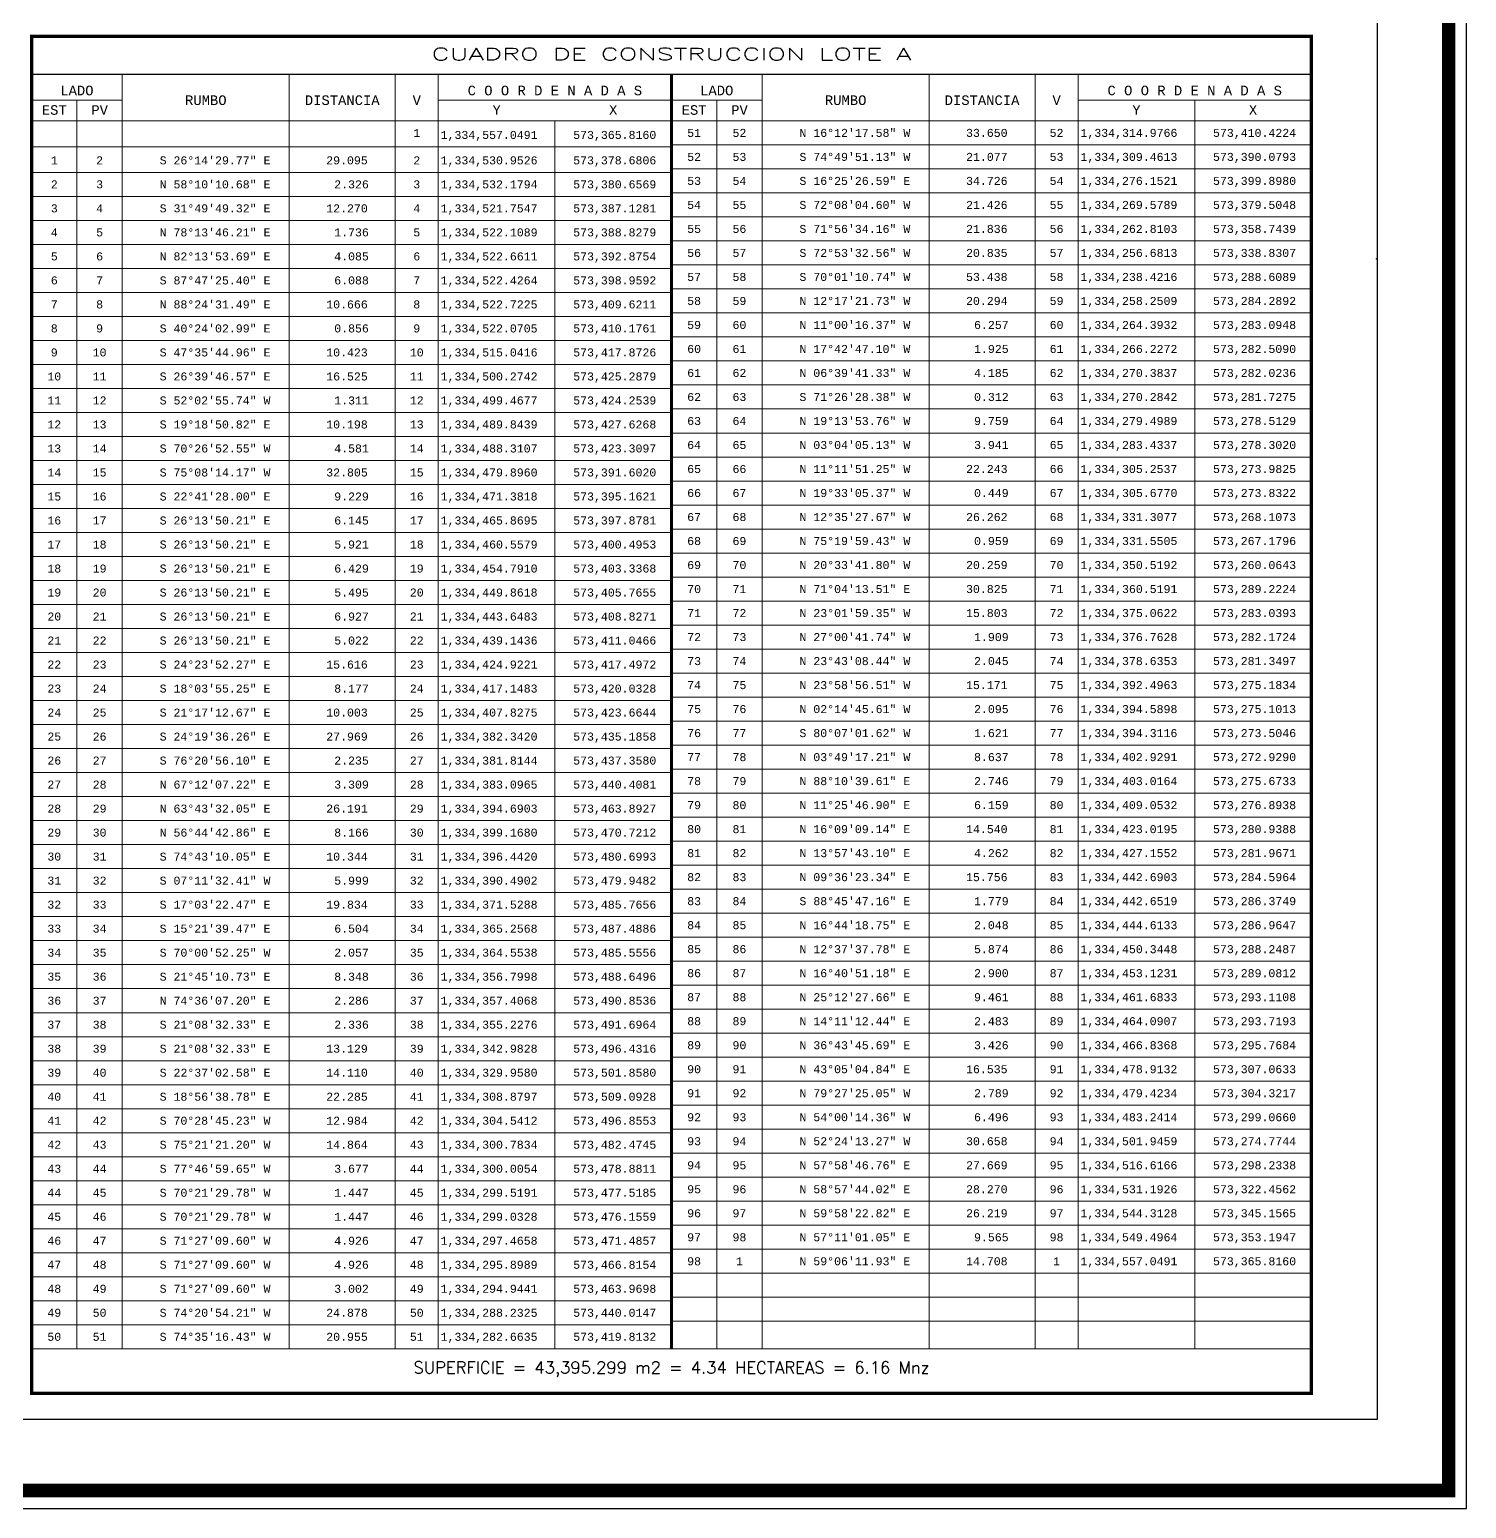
# Model space of a CAD drawing. Header units: millimetres. Extents: x -3245 to 2970, y 1153 to 3965.
# Drawn here: x -240.6 to 1.4, y 1656.4 to 1905.4 of the extents above; entities that cross this region are included whole.
import ezdxf
from ezdxf.enums import TextEntityAlignment as Align

# ---------------------------------------------------------------- set-up
doc = ezdxf.new("R2010")
doc.units = ezdxf.units.MM
for name, color, linetype in [('-2', 1, 'Continuous'), ('2', 1, 'Continuous'), ('CVL_CUADCON', 1, 'Continuous'), ('CVL_CUADCON_LIN', 8, 'Continuous'), ('CVL_CUADCON_TIT', 1, 'Continuous'), ('CVL_CUADCON_TX', 2, 'Continuous')]:
    doc.layers.add(name, color=color, linetype=linetype)
doc.styles.add('HUECA1', font='HUECA1.shx')
doc.styles.add('MONOTXT4', font='MONOTXT4.shx')

msp = doc.modelspace()

# ---------------------------------------------------------------- linework, layer by layer
at = {"layer": '-2', "color": 1, "lineweight": 15}
msp.add_line((-13.6625, 1889.5462), (-13.6483, 1889.5525), dxfattribs=at)
for points in [[(1.3517, 1656.4019), (1.3517, 2076.4019), (-592.6483, 2076.4019), (-592.6483, 1656.4019)], [(-577.6483, 2061.4019), (-577.6483, 1671.4019), (-13.6483, 1671.4019), (-13.6483, 2061.4019)]]:
    msp.add_lwpolyline(points, close=True)
at = {"const_width": 2.28}
msp.add_lwpolyline([(-1.6483, 1659.4019), (-1.6483, 2073.4019), (-589.6483, 2073.4019), (-589.6483, 1659.4019)], close=True, dxfattribs=at)
msp.add_lwpolyline([(-577.6483, 1671.4019), (-13.6483, 1671.4019), (-13.6483, 2061.4019), (-577.6483, 2061.4019)])
at = {"layer": '2', "color": 1, "lineweight": 15}
msp.add_line((-13.663, 1889.5717), (-13.6483, 1889.5782), dxfattribs=at)
msp.add_lwpolyline([(-13.6483, 1866.8948), (-13.8945, 1866.6929)], dxfattribs=at)
at = {"layer": 'CVL_CUADCON', "color": 7, "linetype": 'Continuous', "lineweight": 13, "flags": 128}
for points, const_width in [([(-240.2637, 1683.2762), (-240.2637, 1904.2283), (-132.5186, 1904.2283)], 0.5389), ([(-132.5186, 1904.2283), (-24.7734, 1904.2283), (-24.7734, 1889.9917)], 0.5389), ([(-240.2637, 1897.8301), (-132.5186, 1897.8301)], 0.2021), ([(-132.5186, 1897.8301), (-132.5186, 1683.2762)], 0.5389), ([(-132.5186, 1889.9917), (-132.5186, 1897.8301)], 0.5389), ([(-132.5186, 1897.8301), (-24.7734, 1897.8301)], 0.2021), ([(-24.7734, 1889.9917), (-24.7734, 1675.7759), (-240.2637, 1675.7759), (-240.2637, 1683.2762)], 0.5389), ([(-240.2637, 1889.9917), (-132.5186, 1889.9917)], 0.2021), ([(-132.5186, 1688.4847), (-132.5186, 1889.9917)], 0.5389), ([(-132.5186, 1889.9917), (-24.7734, 1889.9917)], 0.2021), ([(-240.2637, 1683.2762), (-24.7734, 1683.2762)], 0.2021)]:
    msp.add_lwpolyline(points, dxfattribs=dict(at, const_width=const_width))
at = {"layer": 'CVL_CUADCON_LIN', "color": 7, "linetype": 'Continuous', "lineweight": 13}
for p, q in [((-225.0005, 1897.8301), (-225.0005, 1683.2762)), ((-196.8817, 1897.8301), (-196.8817, 1683.2762)), ((-179.0398, 1897.8301), (-179.0398, 1683.2762)), ((-171.7834, 1897.8301), (-171.7834, 1683.2762)), ((-117.2554, 1897.8301), (-117.2554, 1889.9917)), ((-89.1365, 1897.8301), (-89.1365, 1889.9917)), ((-71.2946, 1897.8301), (-71.2946, 1889.9917)), ((-64.0382, 1897.8301), (-64.0382, 1889.9917)), ((-240.2637, 1893.4811), (-225.0005, 1893.4811)), ((-232.6382, 1893.4811), (-232.6382, 1683.2762)), ((-171.7834, 1893.4811), (-132.5186, 1893.4811)), ((-132.5186, 1893.4811), (-117.2554, 1893.4811)), ((-124.893, 1893.4811), (-124.893, 1889.9917)), ((-64.0382, 1893.4811), (-24.7734, 1893.4811)), ((-44.4058, 1893.4811), (-44.4058, 1889.9917)), ((-152.151, 1889.9917), (-152.151, 1683.2762)), ((-132.5186, 1889.9917), (-24.7734, 1889.9917)), ((-124.893, 1889.9917), (-124.893, 1683.2762)), ((-117.2554, 1889.9917), (-117.2554, 1683.2762)), ((-89.1365, 1889.9917), (-89.1365, 1683.2762)), ((-71.2946, 1889.9917), (-71.2946, 1683.2762)), ((-64.0382, 1889.9917), (-64.0382, 1683.2762)), ((-44.4058, 1889.9917), (-44.4058, 1683.2762)), ((-240.2637, 1885.6063), (-132.5186, 1885.6063)), ((-132.5186, 1885.9499), (-24.7734, 1885.9499)), ((-240.2637, 1881.3247), (-132.5186, 1881.3247)), ((-132.5186, 1881.9081), (-24.7734, 1881.9081)), ((-240.2637, 1877.2829), (-132.5186, 1877.2829)), ((-132.5186, 1877.8663), (-24.7734, 1877.8663)), ((-240.2637, 1873.2411), (-132.5186, 1873.2411)), ((-132.5186, 1873.8245), (-24.7734, 1873.8245)), ((-132.5186, 1869.7827), (-24.7734, 1869.7827)), ((-240.2637, 1869.1993), (-132.5186, 1869.1993)), ((-240.2637, 1865.1575), (-132.5186, 1865.1575)), ((-132.5186, 1865.7408), (-24.7734, 1865.7408)), ((-240.2637, 1861.1157), (-132.5186, 1861.1157)), ((-132.5186, 1861.699), (-24.7734, 1861.699)), ((-132.5186, 1857.6572), (-24.7734, 1857.6572)), ((-240.2637, 1857.0739), (-132.5186, 1857.0739)), ((-240.2637, 1853.0321), (-132.5186, 1853.0321)), ((-132.5186, 1853.6154), (-24.7734, 1853.6154)), ((-240.2637, 1848.9903), (-132.5186, 1848.9903)), ((-132.5186, 1849.5736), (-24.7734, 1849.5736)), ((-240.2637, 1844.9484), (-132.5186, 1844.9484)), ((-132.5186, 1845.5318), (-24.7734, 1845.5318)), ((-240.2637, 1840.9066), (-132.5186, 1840.9066)), ((-132.5186, 1841.49), (-24.7734, 1841.49)), ((-132.5186, 1837.4482), (-24.7734, 1837.4482)), ((-240.2637, 1836.8648), (-132.5186, 1836.8648)), ((-240.2637, 1832.823), (-132.5186, 1832.823)), ((-132.5186, 1833.4064), (-24.7734, 1833.4064)), ((-240.2637, 1828.7812), (-132.5186, 1828.7812)), ((-132.5186, 1829.3646), (-24.7734, 1829.3646)), ((-132.5186, 1825.3228), (-24.7734, 1825.3228)), ((-240.2637, 1824.7394), (-132.5186, 1824.7394)), ((-240.2637, 1820.6976), (-132.5186, 1820.6976)), ((-132.5186, 1821.281), (-24.7734, 1821.281)), ((-240.2637, 1816.6558), (-132.5186, 1816.6558)), ((-132.5186, 1817.2392), (-24.7734, 1817.2392)), ((-240.2637, 1812.614), (-132.5186, 1812.614)), ((-132.5186, 1813.1974), (-24.7734, 1813.1974)), ((-240.2637, 1808.5722), (-132.5186, 1808.5722)), ((-132.5186, 1809.1555), (-24.7734, 1809.1555)), ((-132.5186, 1805.1137), (-24.7734, 1805.1137)), ((-240.2637, 1804.5304), (-132.5186, 1804.5304)), ((-240.2637, 1800.4886), (-132.5186, 1800.4886)), ((-132.5186, 1801.0719), (-24.7734, 1801.0719)), ((-240.2637, 1796.4468), (-132.5186, 1796.4468)), ((-132.5186, 1797.0301), (-24.7734, 1797.0301)), ((-132.5186, 1792.9883), (-24.7734, 1792.9883)), ((-240.2637, 1792.405), (-132.5186, 1792.405)), ((-240.2637, 1788.3631), (-132.5186, 1788.3631)), ((-132.5186, 1788.9465), (-24.7734, 1788.9465)), ((-240.2637, 1784.3213), (-132.5186, 1784.3213)), ((-132.5186, 1784.9047), (-24.7734, 1784.9047)), ((-240.2637, 1780.2795), (-132.5186, 1780.2795)), ((-132.5186, 1780.8629), (-24.7734, 1780.8629)), ((-240.2637, 1776.2377), (-132.5186, 1776.2377)), ((-132.5186, 1776.8211), (-24.7734, 1776.8211)), ((-132.5186, 1772.7793), (-24.7734, 1772.7793)), ((-240.2637, 1772.1959), (-132.5186, 1772.1959)), ((-240.2637, 1768.1541), (-132.5186, 1768.1541)), ((-132.5186, 1768.7375), (-24.7734, 1768.7375)), ((-240.2637, 1764.1123), (-132.5186, 1764.1123)), ((-132.5186, 1764.6957), (-24.7734, 1764.6957)), ((-132.5186, 1760.6539), (-24.7734, 1760.6539)), ((-240.2637, 1760.0705), (-132.5186, 1760.0705)), ((-240.2637, 1756.0287), (-132.5186, 1756.0287)), ((-132.5186, 1756.6121), (-24.7734, 1756.6121)), ((-240.2637, 1751.9869), (-132.5186, 1751.9869)), ((-132.5186, 1752.5703), (-24.7734, 1752.5703)), ((-240.2637, 1747.9451), (-132.5186, 1747.9451)), ((-132.5186, 1748.5284), (-24.7734, 1748.5284)), ((-240.2637, 1743.9033), (-132.5186, 1743.9033)), ((-132.5186, 1744.4866), (-24.7734, 1744.4866)), ((-132.5186, 1740.4448), (-24.7734, 1740.4448)), ((-240.2637, 1739.8615), (-132.5186, 1739.8615)), ((-240.2637, 1735.8197), (-132.5186, 1735.8197)), ((-132.5186, 1736.403), (-24.7734, 1736.403)), ((-240.2637, 1731.7778), (-132.5186, 1731.7778)), ((-132.5186, 1732.3612), (-24.7734, 1732.3612)), ((-132.5186, 1728.3194), (-24.7734, 1728.3194)), ((-240.2637, 1727.736), (-132.5186, 1727.736)), ((-240.2637, 1723.6942), (-132.5186, 1723.6942)), ((-132.5186, 1724.2776), (-24.7734, 1724.2776)), ((-240.2637, 1719.6524), (-132.5186, 1719.6524)), ((-132.5186, 1720.2358), (-24.7734, 1720.2358)), ((-240.2637, 1715.6106), (-132.5186, 1715.6106)), ((-132.5186, 1716.194), (-24.7734, 1716.194)), ((-240.2637, 1711.5688), (-132.5186, 1711.5688)), ((-132.5186, 1712.1522), (-24.7734, 1712.1522)), ((-132.5186, 1708.1104), (-24.7734, 1708.1104)), ((-240.2637, 1707.527), (-132.5186, 1707.527)), ((-240.2637, 1703.4852), (-132.5186, 1703.4852)), ((-132.5186, 1704.0686), (-24.7734, 1704.0686)), ((-240.2637, 1699.4434), (-132.5186, 1699.4434)), ((-132.5186, 1700.0268), (-24.7734, 1700.0268)), ((-132.5186, 1695.985), (-24.7734, 1695.985)), ((-240.2637, 1695.4016), (-132.5186, 1695.4016)), ((-240.2637, 1691.3598), (-132.5186, 1691.3598)), ((-132.5186, 1691.9431), (-24.7734, 1691.9431)), ((-240.2637, 1687.318), (-132.5186, 1687.318)), ((-132.5186, 1687.9013), (-24.7734, 1687.9013)), ((-240.2637, 1683.2762), (-132.5186, 1683.2762)), ((-240.2637, 1683.2762), (-132.5186, 1683.2762))]:
    msp.add_line(p, q, dxfattribs=at)

# ---------------------------------------------------------------- texts
at = {"layer": 'CVL_CUADCON_TIT', "color": 7, "lineweight": 13, "style": 'HUECA1', "width": 1.347471}
msp.add_text('CUADRO DE CONSTRUCCION LOTE A', height=2.020903, dxfattribs=at).set_placement((-172.9185, 1900.2269), (-92.1187, 1900.2269), align=Align.FIT)
at = {"layer": 'CVL_CUADCON_TIT', "color": 7, "lineweight": 13, "style": 'MONOTXT4'}
for s, height, p in [('LADO', 1.61672, (-232.6382, 1894.3016)), ('C O O R D E N A D A S', 1.616723, (-152.1523, 1894.3016)), ('LADO', 1.61672, (-124.893, 1894.3016)), ('C O O R D E N A D A S', 1.616723, (-44.4072, 1894.3016)), ('EST', 1.61672, (-236.4509, 1891.0197)), ('PV', 1.61672, (-228.8119, 1891.0197)), ('Y', 1.6167, (-161.9604, 1891.0197)), ('X', 1.6167, (-142.3307, 1891.0197)), ('EST', 1.61672, (-128.7058, 1891.0197)), ('PV', 1.61672, (-121.0668, 1891.0197)), ('Y', 1.6167, (-54.2153, 1891.0197)), ('X', 1.6167, (-34.5856, 1891.0197))]:
    msp.add_text(s, height=height, dxfattribs=at).set_placement(p, align=Align.CENTER)
at = {"layer": 'CVL_CUADCON_TIT', "color": 7, "lineweight": 13}
for s, height, style, p in [('RUMBO', 1.61672, 'MONOTXT4', (-210.9337, 1893.4771)), ('DISTANCIA', 1.61672, 'MONOTXT4', (-187.9627, 1893.4771)), ('V', 1.6167, 'MONOTXT4', (-175.4062, 1893.4771)), ('RUMBO', 1.61672, 'MONOTXT4', (-103.1885, 1893.4771)), ('DISTANCIA', 1.61672, 'MONOTXT4', (-80.2176, 1893.4771)), ('V', 1.6167, 'MONOTXT4', (-67.661, 1893.4771)), ('SUPERFICIE = 43,395.299 m2 = 4.34 HECTAREAS = 6.16 Mnz', 2.020903, 'HUECA1', (-132.5186, 1679.8177))]:
    msp.add_text(s, height=height, dxfattribs=dict(at, style=style)).set_placement(p, align=Align.MIDDLE)
at = {"layer": 'CVL_CUADCON_TX', "color": 7, "lineweight": 13, "style": 'MONOTXT4'}
for s, height, p in [('1', 1.3473, (-175.4116, 1887.2904)), ('51', 1.34727, (-128.7058, 1887.2972)), ('52', 1.34727, (-121.0742, 1887.2972)), ('52', 1.34727, (-67.6664, 1887.2972)), ('1', 1.3473, (-236.4509, 1882.672)), ('2', 1.3473, (-228.8193, 1882.672)), ('2', 1.3473, (-175.4116, 1882.672)), ('52', 1.34727, (-128.7058, 1883.2553)), ('53', 1.34727, (-121.0742, 1883.2553)), ('53', 1.34727, (-67.6664, 1883.2553)), ('2', 1.3473, (-236.4509, 1878.6302)), ('3', 1.3473, (-228.8193, 1878.6302)), ('3', 1.3473, (-175.4116, 1878.6302)), ('53', 1.34727, (-128.7058, 1879.2135)), ('54', 1.34727, (-121.0742, 1879.2135)), ('54', 1.34727, (-67.6664, 1879.2135)), ('3', 1.3473, (-236.4509, 1874.5884)), ('4', 1.3473, (-228.8193, 1874.5884)), ('4', 1.3473, (-175.4116, 1874.5884)), ('54', 1.34727, (-128.7058, 1875.1717)), ('55', 1.34727, (-121.0742, 1875.1717)), ('55', 1.34727, (-67.6664, 1875.1717)), ('55', 1.34727, (-128.7058, 1871.1299)), ('56', 1.34727, (-121.0742, 1871.1299)), ('56', 1.34727, (-67.6664, 1871.1299)), ('4', 1.3473, (-236.4509, 1870.5466)), ('5', 1.3473, (-228.8193, 1870.5466)), ('5', 1.3473, (-175.4116, 1870.5466)), ('5', 1.3473, (-236.4509, 1866.5047)), ('6', 1.3473, (-228.8193, 1866.5047)), ('6', 1.3473, (-175.4116, 1866.5047)), ('56', 1.34727, (-128.7058, 1867.0881)), ('57', 1.34727, (-121.0742, 1867.0881)), ('57', 1.34727, (-67.6664, 1867.0881)), ('6', 1.3473, (-236.4509, 1862.4629)), ('7', 1.3473, (-228.8193, 1862.4629)), ('7', 1.3473, (-175.4116, 1862.4629)), ('57', 1.34727, (-128.7058, 1863.0463)), ('58', 1.34727, (-121.0742, 1863.0463)), ('58', 1.34727, (-67.6664, 1863.0463)), ('7', 1.3473, (-236.4509, 1858.4211)), ('8', 1.3473, (-228.8193, 1858.4211)), ('8', 1.3473, (-175.4116, 1858.4211)), ('58', 1.34727, (-128.7058, 1859.0045)), ('59', 1.34727, (-121.0742, 1859.0045)), ('59', 1.34727, (-67.6664, 1859.0045)), ('8', 1.3473, (-236.4509, 1854.3793)), ('9', 1.3473, (-228.8193, 1854.3793)), ('9', 1.3473, (-175.4116, 1854.3793)), ('59', 1.34727, (-128.7058, 1854.9627)), ('60', 1.34727, (-121.0742, 1854.9627)), ('60', 1.34727, (-67.6664, 1854.9627)), ('60', 1.34727, (-128.7058, 1850.9209)), ('61', 1.34727, (-121.0742, 1850.9209)), ('61', 1.34727, (-67.6664, 1850.9209)), ('9', 1.3473, (-236.4509, 1850.3375)), ('10', 1.34727, (-228.8193, 1850.3375)), ('10', 1.34727, (-175.4116, 1850.3375)), ('10', 1.34727, (-236.4509, 1846.2957)), ('11', 1.34727, (-228.8193, 1846.2957)), ('11', 1.34727, (-175.4116, 1846.2957)), ('61', 1.34727, (-128.7058, 1846.8791)), ('62', 1.34727, (-121.0742, 1846.8791)), ('62', 1.34727, (-67.6664, 1846.8791)), ('11', 1.34727, (-236.4509, 1842.2539)), ('12', 1.34727, (-228.8193, 1842.2539)), ('12', 1.34727, (-175.4116, 1842.2539)), ('62', 1.34727, (-128.7058, 1842.8373)), ('63', 1.34727, (-121.0742, 1842.8373)), ('63', 1.34727, (-67.6664, 1842.8373)), ('63', 1.34727, (-128.7058, 1838.7955)), ('64', 1.34727, (-121.0742, 1838.7955)), ('64', 1.34727, (-67.6664, 1838.7955)), ('12', 1.34727, (-236.4509, 1838.2121)), ('13', 1.34727, (-228.8193, 1838.2121)), ('13', 1.34727, (-175.4116, 1838.2121)), ('13', 1.34727, (-236.4509, 1834.1703)), ('14', 1.34727, (-228.8193, 1834.1703)), ('14', 1.34727, (-175.4116, 1834.1703)), ('64', 1.34727, (-128.7058, 1834.7537)), ('65', 1.34727, (-121.0742, 1834.7537)), ('65', 1.34727, (-67.6664, 1834.7537)), ('14', 1.34727, (-236.4509, 1830.1285)), ('15', 1.34727, (-228.8193, 1830.1285)), ('15', 1.34727, (-175.4116, 1830.1285)), ('65', 1.34727, (-128.7058, 1830.7119)), ('66', 1.34727, (-121.0742, 1830.7119)), ('66', 1.34727, (-67.6664, 1830.7119)), ('15', 1.34727, (-236.4509, 1826.0867)), ('16', 1.34727, (-228.8193, 1826.0867)), ('16', 1.34727, (-175.4116, 1826.0867)), ('66', 1.34727, (-128.7058, 1826.67)), ('67', 1.34727, (-121.0742, 1826.67)), ('67', 1.34727, (-67.6664, 1826.67)), ('16', 1.34727, (-236.4509, 1822.0449)), ('17', 1.34727, (-228.8193, 1822.0449)), ('17', 1.34727, (-175.4116, 1822.0449)), ('67', 1.34727, (-128.7058, 1822.6282)), ('68', 1.34727, (-121.0742, 1822.6282)), ('68', 1.34727, (-67.6664, 1822.6282)), ('68', 1.34727, (-128.7058, 1818.5864)), ('69', 1.34727, (-121.0742, 1818.5864)), ('69', 1.34727, (-67.6664, 1818.5864)), ('17', 1.34727, (-236.4509, 1818.0031)), ('18', 1.34727, (-228.8193, 1818.0031)), ('18', 1.34727, (-175.4116, 1818.0031)), ('18', 1.34727, (-236.4509, 1813.9613)), ('19', 1.34727, (-228.8193, 1813.9613)), ('19', 1.34727, (-175.4116, 1813.9613)), ('69', 1.34727, (-128.7058, 1814.5446)), ('70', 1.34727, (-121.0742, 1814.5446)), ('70', 1.34727, (-67.6664, 1814.5446)), ('19', 1.34727, (-236.4509, 1809.9195)), ('20', 1.34727, (-228.8193, 1809.9195)), ('20', 1.34727, (-175.4116, 1809.9195)), ('70', 1.34727, (-128.7058, 1810.5028)), ('71', 1.34727, (-121.0742, 1810.5028)), ('71', 1.34727, (-67.6664, 1810.5028)), ('71', 1.34727, (-128.7058, 1806.461)), ('72', 1.34727, (-121.0742, 1806.461)), ('72', 1.34727, (-67.6664, 1806.461)), ('20', 1.34727, (-236.4509, 1805.8776)), ('21', 1.34727, (-228.8193, 1805.8776)), ('21', 1.34727, (-175.4116, 1805.8776)), ('21', 1.34727, (-236.4509, 1801.8358)), ('22', 1.34727, (-228.8193, 1801.8358)), ('22', 1.34727, (-175.4116, 1801.8358)), ('72', 1.34727, (-128.7058, 1802.4192)), ('73', 1.34727, (-121.0742, 1802.4192)), ('73', 1.34727, (-67.6664, 1802.4192)), ('22', 1.34727, (-236.4509, 1797.794)), ('23', 1.34727, (-228.8193, 1797.794)), ('23', 1.34727, (-175.4116, 1797.794)), ('73', 1.34727, (-128.7058, 1798.3774)), ('74', 1.34727, (-121.0742, 1798.3774)), ('74', 1.34727, (-67.6664, 1798.3774)), ('23', 1.34727, (-236.4509, 1793.7522)), ('24', 1.34727, (-228.8193, 1793.7522)), ('24', 1.34727, (-175.4116, 1793.7522)), ('74', 1.34727, (-128.7058, 1794.3356)), ('75', 1.34727, (-121.0742, 1794.3356)), ('75', 1.34727, (-67.6664, 1794.3356)), ('24', 1.34727, (-236.4509, 1789.7104)), ('25', 1.34727, (-228.8193, 1789.7104)), ('25', 1.34727, (-175.4116, 1789.7104)), ('75', 1.34727, (-128.7058, 1790.2938)), ('76', 1.34727, (-121.0742, 1790.2938)), ('76', 1.34727, (-67.6664, 1790.2938)), ('76', 1.34727, (-128.7058, 1786.252)), ('77', 1.34727, (-121.0742, 1786.252)), ('77', 1.34727, (-67.6664, 1786.252)), ('25', 1.34727, (-236.4509, 1785.6686)), ('26', 1.34727, (-228.8193, 1785.6686)), ('26', 1.34727, (-175.4116, 1785.6686)), ('26', 1.34727, (-236.4509, 1781.6268)), ('27', 1.34727, (-228.8193, 1781.6268)), ('27', 1.34727, (-175.4116, 1781.6268)), ('77', 1.34727, (-128.7058, 1782.2102)), ('78', 1.34727, (-121.0742, 1782.2102)), ('78', 1.34727, (-67.6664, 1782.2102)), ('27', 1.34727, (-236.4509, 1777.585)), ('28', 1.34727, (-228.8193, 1777.585)), ('28', 1.34727, (-175.4116, 1777.585)), ('78', 1.34727, (-128.7058, 1778.1684)), ('79', 1.34727, (-121.0742, 1778.1684)), ('79', 1.34727, (-67.6664, 1778.1684)), ('79', 1.34727, (-128.7058, 1774.1266)), ('80', 1.34727, (-121.0742, 1774.1266)), ('80', 1.34727, (-67.6664, 1774.1266)), ('28', 1.34727, (-236.4509, 1773.5432)), ('29', 1.34727, (-228.8193, 1773.5432)), ('29', 1.34727, (-175.4116, 1773.5432)), ('29', 1.34727, (-236.4509, 1769.5014)), ('30', 1.34727, (-228.8193, 1769.5014)), ('30', 1.34727, (-175.4116, 1769.5014)), ('80', 1.34727, (-128.7058, 1770.0847)), ('81', 1.34727, (-121.0742, 1770.0847)), ('81', 1.34727, (-67.6664, 1770.0847)), ('30', 1.34727, (-236.4509, 1765.4596)), ('31', 1.34727, (-228.8193, 1765.4596)), ('31', 1.34727, (-175.4116, 1765.4596)), ('81', 1.34727, (-128.7058, 1766.0429)), ('82', 1.34727, (-121.0742, 1766.0429)), ('82', 1.34727, (-67.6664, 1766.0429)), ('31', 1.34727, (-236.4509, 1761.4178)), ('32', 1.34727, (-228.8193, 1761.4178)), ('32', 1.34727, (-175.4116, 1761.4178)), ('82', 1.34727, (-128.7058, 1762.0011)), ('83', 1.34727, (-121.0742, 1762.0011)), ('83', 1.34727, (-67.6664, 1762.0011)), ('32', 1.34727, (-236.4509, 1757.376)), ('33', 1.34727, (-228.8193, 1757.376)), ('33', 1.34727, (-175.4116, 1757.376)), ('83', 1.34727, (-128.7058, 1757.9593)), ('84', 1.34727, (-121.0742, 1757.9593)), ('84', 1.34727, (-67.6664, 1757.9593)), ('84', 1.34727, (-128.7058, 1753.9175)), ('85', 1.34727, (-121.0742, 1753.9175)), ('85', 1.34727, (-67.6664, 1753.9175)), ('33', 1.34727, (-236.4509, 1753.3342)), ('34', 1.34727, (-228.8193, 1753.3342)), ('34', 1.34727, (-175.4116, 1753.3342)), ('34', 1.34727, (-236.4509, 1749.2923)), ('35', 1.34727, (-228.8193, 1749.2923)), ('35', 1.34727, (-175.4116, 1749.2923)), ('85', 1.34727, (-128.7058, 1749.8757)), ('86', 1.34727, (-121.0742, 1749.8757)), ('86', 1.34727, (-67.6664, 1749.8757)), ('35', 1.34727, (-236.4509, 1745.2505)), ('36', 1.34727, (-228.8193, 1745.2505)), ('36', 1.34727, (-175.4116, 1745.2505)), ('86', 1.34727, (-128.7058, 1745.8339)), ('87', 1.34727, (-121.0742, 1745.8339)), ('87', 1.34727, (-67.6664, 1745.8339)), ('87', 1.34727, (-128.7058, 1741.7921)), ('88', 1.34727, (-121.0742, 1741.7921)), ('88', 1.34727, (-67.6664, 1741.7921)), ('36', 1.34727, (-236.4509, 1741.2087)), ('37', 1.34727, (-228.8193, 1741.2087)), ('37', 1.34727, (-175.4116, 1741.2087)), ('37', 1.34727, (-236.4509, 1737.1669)), ('38', 1.34727, (-228.8193, 1737.1669)), ('38', 1.34727, (-175.4116, 1737.1669)), ('88', 1.34727, (-128.7058, 1737.7503)), ('89', 1.34727, (-121.0742, 1737.7503)), ('89', 1.34727, (-67.6664, 1737.7503)), ('38', 1.34727, (-236.4509, 1733.1251)), ('39', 1.34727, (-228.8193, 1733.1251)), ('39', 1.34727, (-175.4116, 1733.1251)), ('89', 1.34727, (-128.7058, 1733.7085)), ('90', 1.34727, (-121.0742, 1733.7085)), ('90', 1.34727, (-67.6664, 1733.7085)), ('39', 1.34727, (-236.4509, 1729.0833)), ('40', 1.34727, (-228.8193, 1729.0833)), ('40', 1.34727, (-175.4116, 1729.0833)), ('90', 1.34727, (-128.7058, 1729.6667)), ('91', 1.34727, (-121.0742, 1729.6667)), ('91', 1.34727, (-67.6664, 1729.6667)), ('40', 1.34727, (-236.4509, 1725.0415)), ('41', 1.34727, (-228.8193, 1725.0415)), ('41', 1.34727, (-175.4116, 1725.0415)), ('91', 1.34727, (-128.7058, 1725.6249)), ('92', 1.34727, (-121.0742, 1725.6249)), ('92', 1.34727, (-67.6664, 1725.6249)), ('92', 1.34727, (-128.7058, 1721.5831)), ('93', 1.34727, (-121.0742, 1721.5831)), ('93', 1.34727, (-67.6664, 1721.5831)), ('41', 1.34727, (-236.4509, 1720.9997)), ('42', 1.34727, (-228.8193, 1720.9997)), ('42', 1.34727, (-175.4116, 1720.9997)), ('42', 1.34727, (-236.4509, 1716.9579)), ('43', 1.34727, (-228.8193, 1716.9579)), ('43', 1.34727, (-175.4116, 1716.9579)), ('93', 1.34727, (-128.7058, 1717.5413)), ('94', 1.34727, (-121.0742, 1717.5413)), ('94', 1.34727, (-67.6664, 1717.5413)), ('43', 1.34727, (-236.4509, 1712.9161)), ('44', 1.34727, (-228.8193, 1712.9161)), ('44', 1.34727, (-175.4116, 1712.9161)), ('94', 1.34727, (-128.7058, 1713.4995)), ('95', 1.34727, (-121.0742, 1713.4995)), ('95', 1.34727, (-67.6664, 1713.4995)), ('95', 1.34727, (-128.7058, 1709.4576)), ('96', 1.34727, (-121.0742, 1709.4576)), ('96', 1.34727, (-67.6664, 1709.4576)), ('44', 1.34727, (-236.4509, 1708.8743)), ('45', 1.34727, (-228.8193, 1708.8743)), ('45', 1.34727, (-175.4116, 1708.8743)), ('45', 1.34727, (-236.4509, 1704.8325)), ('46', 1.34727, (-228.8193, 1704.8325)), ('46', 1.34727, (-175.4116, 1704.8325)), ('96', 1.34727, (-128.7058, 1705.4158)), ('97', 1.34727, (-121.0742, 1705.4158)), ('97', 1.34727, (-67.6664, 1705.4158)), ('46', 1.34727, (-236.4509, 1700.7907)), ('47', 1.34727, (-228.8193, 1700.7907)), ('47', 1.34727, (-175.4116, 1700.7907)), ('97', 1.34727, (-128.7058, 1701.374)), ('98', 1.34727, (-121.0742, 1701.374)), ('98', 1.34727, (-67.6664, 1701.374)), ('47', 1.34727, (-236.4509, 1696.7489)), ('48', 1.34727, (-228.8193, 1696.7489)), ('48', 1.34727, (-175.4116, 1696.7489)), ('98', 1.34727, (-128.7058, 1697.3322)), ('1', 1.3473, (-121.0742, 1697.3322)), ('1', 1.3473, (-67.6664, 1697.3322)), ('48', 1.34727, (-236.4509, 1692.707)), ('49', 1.34727, (-228.8193, 1692.707)), ('49', 1.34727, (-175.4116, 1692.707)), ('49', 1.34727, (-236.4509, 1688.6652)), ('50', 1.34727, (-228.8193, 1688.6652)), ('50', 1.34727, (-175.4116, 1688.6652)), ('50', 1.34727, (-236.4509, 1684.6234)), ('51', 1.34727, (-228.8193, 1684.6234)), ('51', 1.34727, (-175.4116, 1684.6234))]:
    msp.add_text(s, height=height, dxfattribs=at).set_placement(p, align=Align.CENTER)
for s, height, p in [('1,334,557.0491', 1.347269, (-171.3913, 1886.9536)), ('573,365.8160', 1.347269, (-149.0671, 1886.9536)), ('N 16%%d12\'17.58" W', 1.347269, (-110.9623, 1887.2972)), ('33.650', 1.34727, (-82.9121, 1887.2972)), ('1,334,314.9766', 1.347269, (-63.6462, 1887.2972)), ('573,410.4224', 1.347269, (-41.3219, 1887.2972)), ('S 74%%d49\'51.13" W', 1.347269, (-110.9623, 1883.2553)), ('S 26%%d14\'29.77" E', 1.347269, (-218.7074, 1882.672)), ('29.095', 1.34727, (-190.6573, 1882.672)), ('1,334,530.9526', 1.347269, (-171.3913, 1882.672)), ('573,378.6806', 1.347269, (-149.0671, 1882.672)), ('21.077', 1.34727, (-82.9121, 1883.2553)), ('1,334,309.4613', 1.347269, (-63.6462, 1883.2553)), ('573,390.0793', 1.347269, (-41.3219, 1883.2553)), ('N 58%%d10\'10.68" E', 1.347269, (-218.7074, 1878.6302)), ('2.326', 1.34727, (-189.31, 1878.6302)), ('1,334,532.1794', 1.347269, (-171.3913, 1878.6302)), ('573,380.6569', 1.347269, (-149.0671, 1878.6302)), ('S 16%%d25\'26.59" E', 1.347269, (-110.9623, 1879.2135)), ('34.726', 1.34727, (-82.9121, 1879.2135)), ('1,334,276.1521', 1.347269, (-63.6462, 1879.2135)), ('573,399.8980', 1.347269, (-41.3219, 1879.2135)), ('S 31%%d49\'49.32" E', 1.347269, (-218.7074, 1874.5884)), ('12.270', 1.34727, (-190.6573, 1874.5884)), ('1,334,521.7547', 1.347269, (-171.3913, 1874.5884)), ('573,387.1281', 1.347269, (-149.0671, 1874.5884)), ('S 72%%d08\'04.60" W', 1.347269, (-110.9623, 1875.1717)), ('21.426', 1.34727, (-82.9121, 1875.1717)), ('1,334,269.5789', 1.347269, (-63.6462, 1875.1717)), ('573,379.5048', 1.347269, (-41.3219, 1875.1717)), ('S 71%%d56\'34.16" W', 1.347269, (-110.9623, 1871.1299)), ('21.836', 1.34727, (-82.9121, 1871.1299)), ('1,334,262.8103', 1.347269, (-63.6462, 1871.1299)), ('573,358.7439', 1.347269, (-41.3219, 1871.1299)), ('N 78%%d13\'46.21" E', 1.347269, (-218.7074, 1870.5466)), ('1.736', 1.34727, (-189.31, 1870.5466)), ('1,334,522.1089', 1.347269, (-171.3913, 1870.5466)), ('573,388.8279', 1.347269, (-149.0671, 1870.5466)), ('N 82%%d13\'53.69" E', 1.347269, (-218.7074, 1866.5047)), ('4.085', 1.34727, (-189.31, 1866.5047)), ('1,334,522.6611', 1.347269, (-171.3913, 1866.5047)), ('573,392.8754', 1.347269, (-149.0671, 1866.5047)), ('S 72%%d53\'32.56" W', 1.347269, (-110.9623, 1867.0881)), ('20.835', 1.34727, (-82.9121, 1867.0881)), ('1,334,256.6813', 1.347269, (-63.6462, 1867.0881)), ('573,338.8307', 1.347269, (-41.3219, 1867.0881)), ('S 87%%d47\'25.40" E', 1.347269, (-218.7074, 1862.4629)), ('6.088', 1.34727, (-189.31, 1862.4629)), ('1,334,522.4264', 1.347269, (-171.3913, 1862.4629)), ('573,398.9592', 1.347269, (-149.0671, 1862.4629)), ('S 70%%d01\'10.74" W', 1.347269, (-110.9623, 1863.0463)), ('53.438', 1.34727, (-82.9121, 1863.0463)), ('1,334,238.4216', 1.347269, (-63.6462, 1863.0463)), ('573,288.6089', 1.347269, (-41.3219, 1863.0463)), ('N 88%%d24\'31.49" E', 1.347269, (-218.7074, 1858.4211)), ('10.666', 1.34727, (-190.6573, 1858.4211)), ('1,334,522.7225', 1.347269, (-171.3913, 1858.4211)), ('573,409.6211', 1.347269, (-149.0671, 1858.4211)), ('N 12%%d17\'21.73" W', 1.347269, (-110.9623, 1859.0045)), ('20.294', 1.34727, (-82.9121, 1859.0045)), ('1,334,258.2509', 1.347269, (-63.6462, 1859.0045)), ('573,284.2892', 1.347269, (-41.3219, 1859.0045)), ('S 40%%d24\'02.99" E', 1.347269, (-218.7074, 1854.3793)), ('0.856', 1.34727, (-189.31, 1854.3793)), ('1,334,522.0705', 1.347269, (-171.3913, 1854.3793)), ('573,410.1761', 1.347269, (-149.0671, 1854.3793)), ('N 11%%d00\'16.37" W', 1.347269, (-110.9623, 1854.9627)), ('6.257', 1.34727, (-81.5649, 1854.9627)), ('1,334,264.3932', 1.347269, (-63.6462, 1854.9627)), ('573,283.0948', 1.347269, (-41.3219, 1854.9627)), ('N 17%%d42\'47.10" W', 1.347269, (-110.9623, 1850.9209)), ('1.925', 1.34727, (-81.5649, 1850.9209)), ('1,334,266.2272', 1.347269, (-63.6462, 1850.9209)), ('573,282.5090', 1.347269, (-41.3219, 1850.9209)), ('S 47%%d35\'44.96" E', 1.347269, (-218.7074, 1850.3375)), ('10.423', 1.34727, (-190.6573, 1850.3375)), ('1,334,515.0416', 1.347269, (-171.3913, 1850.3375)), ('573,417.8726', 1.347269, (-149.0671, 1850.3375)), ('S 26%%d39\'46.57" E', 1.347269, (-218.7074, 1846.2957)), ('16.525', 1.34727, (-190.6573, 1846.2957)), ('1,334,500.2742', 1.347269, (-171.3913, 1846.2957)), ('573,425.2879', 1.347269, (-149.0671, 1846.2957)), ('N 06%%d39\'41.33" W', 1.347269, (-110.9623, 1846.8791)), ('4.185', 1.34727, (-81.5649, 1846.8791)), ('1,334,270.3837', 1.347269, (-63.6462, 1846.8791)), ('573,282.0236', 1.347269, (-41.3219, 1846.8791)), ('S 52%%d02\'55.74" W', 1.347269, (-218.7074, 1842.2539)), ('1.311', 1.34727, (-189.31, 1842.2539)), ('1,334,499.4677', 1.347269, (-171.3913, 1842.2539)), ('573,424.2539', 1.347269, (-149.0671, 1842.2539)), ('S 71%%d26\'28.38" W', 1.347269, (-110.9623, 1842.8373)), ('0.312', 1.34727, (-81.5649, 1842.8373)), ('1,334,270.2842', 1.347269, (-63.6462, 1842.8373)), ('573,281.7275', 1.347269, (-41.3219, 1842.8373)), ('N 19%%d13\'53.76" W', 1.347269, (-110.9623, 1838.7955)), ('9.759', 1.34727, (-81.5649, 1838.7955)), ('1,334,279.4989', 1.347269, (-63.6462, 1838.7955)), ('573,278.5129', 1.347269, (-41.3219, 1838.7955)), ('S 19%%d18\'50.82" E', 1.347269, (-218.7074, 1838.2121)), ('10.198', 1.34727, (-190.6573, 1838.2121)), ('1,334,489.8439', 1.347269, (-171.3913, 1838.2121)), ('573,427.6268', 1.347269, (-149.0671, 1838.2121)), ('S 70%%d26\'52.55" W', 1.347269, (-218.7074, 1834.1703)), ('4.581', 1.34727, (-189.31, 1834.1703)), ('1,334,488.3107', 1.347269, (-171.3913, 1834.1703)), ('573,423.3097', 1.347269, (-149.0671, 1834.1703)), ('N 03%%d04\'05.13" W', 1.347269, (-110.9623, 1834.7537)), ('3.941', 1.34727, (-81.5649, 1834.7537)), ('1,334,283.4337', 1.347269, (-63.6462, 1834.7537)), ('573,278.3020', 1.347269, (-41.3219, 1834.7537)), ('S 75%%d08\'14.17" W', 1.347269, (-218.7074, 1830.1285)), ('32.805', 1.34727, (-190.6573, 1830.1285)), ('1,334,479.8960', 1.347269, (-171.3913, 1830.1285)), ('573,391.6020', 1.347269, (-149.0671, 1830.1285)), ('N 11%%d11\'51.25" W', 1.347269, (-110.9623, 1830.7119)), ('22.243', 1.34727, (-82.9121, 1830.7119)), ('1,334,305.2537', 1.347269, (-63.6462, 1830.7119)), ('573,273.9825', 1.347269, (-41.3219, 1830.7119)), ('S 22%%d41\'28.00" E', 1.347269, (-218.7074, 1826.0867)), ('9.229', 1.34727, (-189.31, 1826.0867)), ('1,334,471.3818', 1.347269, (-171.3913, 1826.0867)), ('573,395.1621', 1.347269, (-149.0671, 1826.0867)), ('N 19%%d33\'05.37" W', 1.347269, (-110.9623, 1826.67)), ('0.449', 1.34727, (-81.5649, 1826.67)), ('1,334,305.6770', 1.347269, (-63.6462, 1826.67)), ('573,273.8322', 1.347269, (-41.3219, 1826.67)), ('S 26%%d13\'50.21" E', 1.347269, (-218.7074, 1822.0449)), ('6.145', 1.34727, (-189.31, 1822.0449)), ('1,334,465.8695', 1.347269, (-171.3913, 1822.0449)), ('573,397.8781', 1.347269, (-149.0671, 1822.0449)), ('N 12%%d35\'27.67" W', 1.347269, (-110.9623, 1822.6282)), ('26.262', 1.34727, (-82.9121, 1822.6282)), ('1,334,331.3077', 1.347269, (-63.6462, 1822.6282)), ('573,268.1073', 1.347269, (-41.3219, 1822.6282)), ('N 75%%d19\'59.43" W', 1.347269, (-110.9623, 1818.5864)), ('0.959', 1.34727, (-81.5649, 1818.5864)), ('1,334,331.5505', 1.347269, (-63.6462, 1818.5864)), ('573,267.1796', 1.347269, (-41.3219, 1818.5864)), ('S 26%%d13\'50.21" E', 1.347269, (-218.7074, 1818.0031)), ('5.921', 1.34727, (-189.31, 1818.0031)), ('1,334,460.5579', 1.347269, (-171.3913, 1818.0031)), ('573,400.4953', 1.347269, (-149.0671, 1818.0031)), ('S 26%%d13\'50.21" E', 1.347269, (-218.7074, 1813.9613)), ('6.429', 1.34727, (-189.31, 1813.9613)), ('1,334,454.7910', 1.347269, (-171.3913, 1813.9613)), ('573,403.3368', 1.347269, (-149.0671, 1813.9613)), ('N 20%%d33\'41.80" W', 1.347269, (-110.9623, 1814.5446)), ('20.259', 1.34727, (-82.9121, 1814.5446)), ('1,334,350.5192', 1.347269, (-63.6462, 1814.5446)), ('573,260.0643', 1.347269, (-41.3219, 1814.5446)), ('S 26%%d13\'50.21" E', 1.347269, (-218.7074, 1809.9195)), ('5.495', 1.34727, (-189.31, 1809.9195)), ('1,334,449.8618', 1.347269, (-171.3913, 1809.9195)), ('573,405.7655', 1.347269, (-149.0671, 1809.9195)), ('N 71%%d04\'13.51" E', 1.347269, (-110.9623, 1810.5028)), ('30.825', 1.34727, (-82.9121, 1810.5028)), ('1,334,360.5191', 1.347269, (-63.6462, 1810.5028)), ('573,289.2224', 1.347269, (-41.3219, 1810.5028)), ('N 23%%d01\'59.35" W', 1.347269, (-110.9623, 1806.461)), ('15.803', 1.34727, (-82.9121, 1806.461)), ('1,334,375.0622', 1.347269, (-63.6462, 1806.461)), ('573,283.0393', 1.347269, (-41.3219, 1806.461)), ('S 26%%d13\'50.21" E', 1.347269, (-218.7074, 1805.8776)), ('6.927', 1.34727, (-189.31, 1805.8776)), ('1,334,443.6483', 1.347269, (-171.3913, 1805.8776)), ('573,408.8271', 1.347269, (-149.0671, 1805.8776)), ('S 26%%d13\'50.21" E', 1.347269, (-218.7074, 1801.8358)), ('5.022', 1.34727, (-189.31, 1801.8358)), ('1,334,439.1436', 1.347269, (-171.3913, 1801.8358)), ('573,411.0466', 1.347269, (-149.0671, 1801.8358)), ('N 27%%d00\'41.74" W', 1.347269, (-110.9623, 1802.4192)), ('1.909', 1.34727, (-81.5649, 1802.4192)), ('1,334,376.7628', 1.347269, (-63.6462, 1802.4192)), ('573,282.1724', 1.347269, (-41.3219, 1802.4192)), ('S 24%%d23\'52.27" E', 1.347269, (-218.7074, 1797.794)), ('15.616', 1.34727, (-190.6573, 1797.794)), ('1,334,424.9221', 1.347269, (-171.3913, 1797.794)), ('573,417.4972', 1.347269, (-149.0671, 1797.794)), ('N 23%%d43\'08.44" W', 1.347269, (-110.9623, 1798.3774)), ('2.045', 1.34727, (-81.5649, 1798.3774)), ('1,334,378.6353', 1.347269, (-63.6462, 1798.3774)), ('573,281.3497', 1.347269, (-41.3219, 1798.3774)), ('S 18%%d03\'55.25" E', 1.347269, (-218.7074, 1793.7522)), ('8.177', 1.34727, (-189.31, 1793.7522)), ('1,334,417.1483', 1.347269, (-171.3913, 1793.7522)), ('573,420.0328', 1.347269, (-149.0671, 1793.7522)), ('N 23%%d58\'56.51" W', 1.347269, (-110.9623, 1794.3356)), ('15.171', 1.34727, (-82.9121, 1794.3356)), ('1,334,392.4963', 1.347269, (-63.6462, 1794.3356)), ('573,275.1834', 1.347269, (-41.3219, 1794.3356)), ('S 21%%d17\'12.67" E', 1.347269, (-218.7074, 1789.7104)), ('10.003', 1.34727, (-190.6573, 1789.7104)), ('1,334,407.8275', 1.347269, (-171.3913, 1789.7104)), ('573,423.6644', 1.347269, (-149.0671, 1789.7104)), ('N 02%%d14\'45.61" W', 1.347269, (-110.9623, 1790.2938)), ('2.095', 1.34727, (-81.5649, 1790.2938)), ('1,334,394.5898', 1.347269, (-63.6462, 1790.2938)), ('573,275.1013', 1.347269, (-41.3219, 1790.2938)), ('S 80%%d07\'01.62" W', 1.347269, (-110.9623, 1786.252)), ('1.621', 1.34727, (-81.5649, 1786.252)), ('1,334,394.3116', 1.347269, (-63.6462, 1786.252)), ('573,273.5046', 1.347269, (-41.3219, 1786.252)), ('S 24%%d19\'36.26" E', 1.347269, (-218.7074, 1785.6686)), ('27.969', 1.34727, (-190.6573, 1785.6686)), ('1,334,382.3420', 1.347269, (-171.3913, 1785.6686)), ('573,435.1858', 1.347269, (-149.0671, 1785.6686)), ('S 76%%d20\'56.10" E', 1.347269, (-218.7074, 1781.6268)), ('2.235', 1.34727, (-189.31, 1781.6268)), ('1,334,381.8144', 1.347269, (-171.3913, 1781.6268)), ('573,437.3580', 1.347269, (-149.0671, 1781.6268)), ('N 03%%d49\'17.21" W', 1.347269, (-110.9623, 1782.2102)), ('8.637', 1.34727, (-81.5649, 1782.2102)), ('1,334,402.9291', 1.347269, (-63.6462, 1782.2102)), ('573,272.9290', 1.347269, (-41.3219, 1782.2102)), ('N 67%%d12\'07.22" E', 1.347269, (-218.7074, 1777.585)), ('3.309', 1.34727, (-189.31, 1777.585)), ('1,334,383.0965', 1.347269, (-171.3913, 1777.585)), ('573,440.4081', 1.347269, (-149.0671, 1777.585)), ('N 88%%d10\'39.61" E', 1.347269, (-110.9623, 1778.1684)), ('2.746', 1.34727, (-81.5649, 1778.1684)), ('1,334,403.0164', 1.347269, (-63.6462, 1778.1684)), ('573,275.6733', 1.347269, (-41.3219, 1778.1684)), ('N 11%%d25\'46.90" E', 1.347269, (-110.9623, 1774.1266)), ('6.159', 1.34727, (-81.5649, 1774.1266)), ('1,334,409.0532', 1.347269, (-63.6462, 1774.1266)), ('573,276.8938', 1.347269, (-41.3219, 1774.1266)), ('N 63%%d43\'32.05" E', 1.347269, (-218.7074, 1773.5432)), ('26.191', 1.34727, (-190.6573, 1773.5432)), ('1,334,394.6903', 1.347269, (-171.3913, 1773.5432)), ('573,463.8927', 1.347269, (-149.0671, 1773.5432)), ('N 56%%d44\'42.86" E', 1.347269, (-218.7074, 1769.5014)), ('8.166', 1.34727, (-189.31, 1769.5014)), ('1,334,399.1680', 1.347269, (-171.3913, 1769.5014)), ('573,470.7212', 1.347269, (-149.0671, 1769.5014)), ('N 16%%d09\'09.14" E', 1.347269, (-110.9623, 1770.0847)), ('14.540', 1.34727, (-82.9121, 1770.0847)), ('1,334,423.0195', 1.347269, (-63.6462, 1770.0847)), ('573,280.9388', 1.347269, (-41.3219, 1770.0847)), ('S 74%%d43\'10.05" E', 1.347269, (-218.7074, 1765.4596)), ('10.344', 1.34727, (-190.6573, 1765.4596)), ('1,334,396.4420', 1.347269, (-171.3913, 1765.4596)), ('573,480.6993', 1.347269, (-149.0671, 1765.4596)), ('N 13%%d57\'43.10" E', 1.347269, (-110.9623, 1766.0429)), ('4.262', 1.34727, (-81.5649, 1766.0429)), ('1,334,427.1552', 1.347269, (-63.6462, 1766.0429)), ('573,281.9671', 1.347269, (-41.3219, 1766.0429)), ('S 07%%d11\'32.41" W', 1.347269, (-218.7074, 1761.4178)), ('5.999', 1.34727, (-189.31, 1761.4178)), ('1,334,390.4902', 1.347269, (-171.3913, 1761.4178)), ('573,479.9482', 1.347269, (-149.0671, 1761.4178)), ('N 09%%d36\'23.34" E', 1.347269, (-110.9623, 1762.0011)), ('15.756', 1.34727, (-82.9121, 1762.0011)), ('1,334,442.6903', 1.347269, (-63.6462, 1762.0011)), ('573,284.5964', 1.347269, (-41.3219, 1762.0011)), ('S 17%%d03\'22.47" E', 1.347269, (-218.7074, 1757.376)), ('19.834', 1.34727, (-190.6573, 1757.376)), ('1,334,371.5288', 1.347269, (-171.3913, 1757.376)), ('573,485.7656', 1.347269, (-149.0671, 1757.376)), ('S 88%%d45\'47.16" E', 1.347269, (-110.9623, 1757.9593)), ('1.779', 1.34727, (-81.5649, 1757.9593)), ('1,334,442.6519', 1.347269, (-63.6462, 1757.9593)), ('573,286.3749', 1.347269, (-41.3219, 1757.9593)), ('N 16%%d44\'18.75" E', 1.347269, (-110.9623, 1753.9175)), ('2.048', 1.34727, (-81.5649, 1753.9175)), ('1,334,444.6133', 1.347269, (-63.6462, 1753.9175)), ('573,286.9647', 1.347269, (-41.3219, 1753.9175)), ('S 15%%d21\'39.47" E', 1.347269, (-218.7074, 1753.3342)), ('6.504', 1.34727, (-189.31, 1753.3342)), ('1,334,365.2568', 1.347269, (-171.3913, 1753.3342)), ('573,487.4886', 1.347269, (-149.0671, 1753.3342)), ('S 70%%d00\'52.25" W', 1.347269, (-218.7074, 1749.2923)), ('2.057', 1.34727, (-189.31, 1749.2923)), ('1,334,364.5538', 1.347269, (-171.3913, 1749.2923)), ('573,485.5556', 1.347269, (-149.0671, 1749.2923)), ('N 12%%d37\'37.78" E', 1.347269, (-110.9623, 1749.8757)), ('5.874', 1.34727, (-81.5649, 1749.8757)), ('1,334,450.3448', 1.347269, (-63.6462, 1749.8757)), ('573,288.2487', 1.347269, (-41.3219, 1749.8757)), ('S 21%%d45\'10.73" E', 1.347269, (-218.7074, 1745.2505)), ('8.348', 1.34727, (-189.31, 1745.2505)), ('1,334,356.7998', 1.347269, (-171.3913, 1745.2505)), ('573,488.6496', 1.347269, (-149.0671, 1745.2505)), ('N 16%%d40\'51.18" E', 1.347269, (-110.9623, 1745.8339)), ('2.900', 1.34727, (-81.5649, 1745.8339)), ('1,334,453.1231', 1.347269, (-63.6462, 1745.8339)), ('573,289.0812', 1.347269, (-41.3219, 1745.8339)), ('N 25%%d12\'27.66" E', 1.347269, (-110.9623, 1741.7921)), ('9.461', 1.34727, (-81.5649, 1741.7921)), ('1,334,461.6833', 1.347269, (-63.6462, 1741.7921)), ('573,293.1108', 1.347269, (-41.3219, 1741.7921)), ('N 74%%d36\'07.20" E', 1.347269, (-218.7074, 1741.2087)), ('2.286', 1.34727, (-189.31, 1741.2087)), ('1,334,357.4068', 1.347269, (-171.3913, 1741.2087)), ('573,490.8536', 1.347269, (-149.0671, 1741.2087)), ('S 21%%d08\'32.33" E', 1.347269, (-218.7074, 1737.1669)), ('2.336', 1.34727, (-189.31, 1737.1669)), ('1,334,355.2276', 1.347269, (-171.3913, 1737.1669)), ('573,491.6964', 1.347269, (-149.0671, 1737.1669)), ('N 14%%d11\'12.44" E', 1.347269, (-110.9623, 1737.7503)), ('2.483', 1.34727, (-81.5649, 1737.7503)), ('1,334,464.0907', 1.347269, (-63.6462, 1737.7503)), ('573,293.7193', 1.347269, (-41.3219, 1737.7503)), ('S 21%%d08\'32.33" E', 1.347269, (-218.7074, 1733.1251)), ('13.129', 1.34727, (-190.6573, 1733.1251)), ('1,334,342.9828', 1.347269, (-171.3913, 1733.1251)), ('573,496.4316', 1.347269, (-149.0671, 1733.1251)), ('N 36%%d43\'45.69" E', 1.347269, (-110.9623, 1733.7085)), ('3.426', 1.34727, (-81.5649, 1733.7085)), ('1,334,466.8368', 1.347269, (-63.6462, 1733.7085)), ('573,295.7684', 1.347269, (-41.3219, 1733.7085)), ('S 22%%d37\'02.58" E', 1.347269, (-218.7074, 1729.0833)), ('14.110', 1.34727, (-190.6573, 1729.0833)), ('1,334,329.9580', 1.347269, (-171.3913, 1729.0833)), ('573,501.8580', 1.347269, (-149.0671, 1729.0833)), ('N 43%%d05\'04.84" E', 1.347269, (-110.9623, 1729.6667)), ('16.535', 1.34727, (-82.9121, 1729.6667)), ('1,334,478.9132', 1.347269, (-63.6462, 1729.6667)), ('573,307.0633', 1.347269, (-41.3219, 1729.6667)), ('S 18%%d56\'38.78" E', 1.347269, (-218.7074, 1725.0415)), ('22.285', 1.34727, (-190.6573, 1725.0415)), ('1,334,308.8797', 1.347269, (-171.3913, 1725.0415)), ('573,509.0928', 1.347269, (-149.0671, 1725.0415)), ('N 79%%d27\'25.05" W', 1.347269, (-110.9623, 1725.6249)), ('2.789', 1.34727, (-81.5649, 1725.6249)), ('1,334,479.4234', 1.347269, (-63.6462, 1725.6249)), ('573,304.3217', 1.347269, (-41.3219, 1725.6249)), ('N 54%%d00\'14.36" W', 1.347269, (-110.9623, 1721.5831)), ('6.496', 1.34727, (-81.5649, 1721.5831)), ('1,334,483.2414', 1.347269, (-63.6462, 1721.5831)), ('573,299.0660', 1.347269, (-41.3219, 1721.5831)), ('S 70%%d28\'45.23" W', 1.347269, (-218.7074, 1720.9997)), ('12.984', 1.34727, (-190.6573, 1720.9997)), ('1,334,304.5412', 1.347269, (-171.3913, 1720.9997)), ('573,496.8553', 1.347269, (-149.0671, 1720.9997)), ('S 75%%d21\'21.20" W', 1.347269, (-218.7074, 1716.9579)), ('14.864', 1.34727, (-190.6573, 1716.9579)), ('1,334,300.7834', 1.347269, (-171.3913, 1716.9579)), ('573,482.4745', 1.347269, (-149.0671, 1716.9579)), ('N 52%%d24\'13.27" W', 1.347269, (-110.9623, 1717.5413)), ('30.658', 1.34727, (-82.9121, 1717.5413)), ('1,334,501.9459', 1.347269, (-63.6462, 1717.5413)), ('573,274.7744', 1.347269, (-41.3219, 1717.5413)), ('S 77%%d46\'59.65" W', 1.347269, (-218.7074, 1712.9161)), ('3.677', 1.34727, (-189.31, 1712.9161)), ('1,334,300.0054', 1.347269, (-171.3913, 1712.9161)), ('573,478.8811', 1.347269, (-149.0671, 1712.9161)), ('N 57%%d58\'46.76" E', 1.347269, (-110.9623, 1713.4995)), ('27.669', 1.34727, (-82.9121, 1713.4995)), ('1,334,516.6166', 1.347269, (-63.6462, 1713.4995)), ('573,298.2338', 1.347269, (-41.3219, 1713.4995)), ('N 58%%d57\'44.02" E', 1.347269, (-110.9623, 1709.4576)), ('28.270', 1.34727, (-82.9121, 1709.4576)), ('1,334,531.1926', 1.347269, (-63.6462, 1709.4576)), ('573,322.4562', 1.347269, (-41.3219, 1709.4576)), ('S 70%%d21\'29.78" W', 1.347269, (-218.7074, 1708.8743)), ('1.447', 1.34727, (-189.31, 1708.8743)), ('1,334,299.5191', 1.347269, (-171.3913, 1708.8743)), ('573,477.5185', 1.347269, (-149.0671, 1708.8743)), ('S 70%%d21\'29.78" W', 1.347269, (-218.7074, 1704.8325)), ('1.447', 1.34727, (-189.31, 1704.8325)), ('1,334,299.0328', 1.347269, (-171.3913, 1704.8325)), ('573,476.1559', 1.347269, (-149.0671, 1704.8325)), ('N 59%%d58\'22.82" E', 1.347269, (-110.9623, 1705.4158)), ('26.219', 1.34727, (-82.9121, 1705.4158)), ('1,334,544.3128', 1.347269, (-63.6462, 1705.4158)), ('573,345.1565', 1.347269, (-41.3219, 1705.4158)), ('S 71%%d27\'09.60" W', 1.347269, (-218.7074, 1700.7907)), ('4.926', 1.34727, (-189.31, 1700.7907)), ('1,334,297.4658', 1.347269, (-171.3913, 1700.7907)), ('573,471.4857', 1.347269, (-149.0671, 1700.7907)), ('N 57%%d11\'01.05" E', 1.347269, (-110.9623, 1701.374)), ('9.565', 1.34727, (-81.5649, 1701.374)), ('1,334,549.4964', 1.347269, (-63.6462, 1701.374)), ('573,353.1947', 1.347269, (-41.3219, 1701.374)), ('S 71%%d27\'09.60" W', 1.347269, (-218.7074, 1696.7489)), ('4.926', 1.34727, (-189.31, 1696.7489)), ('1,334,295.8989', 1.347269, (-171.3913, 1696.7489)), ('573,466.8154', 1.347269, (-149.0671, 1696.7489)), ('N 59%%d06\'11.93" E', 1.347269, (-110.9623, 1697.3322)), ('14.708', 1.34727, (-82.9121, 1697.3322)), ('1,334,557.0491', 1.347269, (-63.6462, 1697.3322)), ('573,365.8160', 1.347269, (-41.3219, 1697.3322)), ('S 71%%d27\'09.60" W', 1.347269, (-218.7074, 1692.707)), ('3.002', 1.34727, (-189.31, 1692.707)), ('1,334,294.9441', 1.347269, (-171.3913, 1692.707)), ('573,463.9698', 1.347269, (-149.0671, 1692.707)), ('S 74%%d20\'54.21" W', 1.347269, (-218.7074, 1688.6652)), ('24.878', 1.34727, (-190.6573, 1688.6652)), ('1,334,288.2325', 1.347269, (-171.3913, 1688.6652)), ('573,440.0147', 1.347269, (-149.0671, 1688.6652)), ('S 74%%d35\'16.43" W', 1.347269, (-218.7074, 1684.6234)), ('20.955', 1.34727, (-190.6573, 1684.6234)), ('1,334,282.6635', 1.347269, (-171.3913, 1684.6234)), ('573,419.8132', 1.347269, (-149.0671, 1684.6234))]:
    msp.add_text(s, height=height, dxfattribs=at).set_placement(p)

doc.saveas('drawing.dxf')
